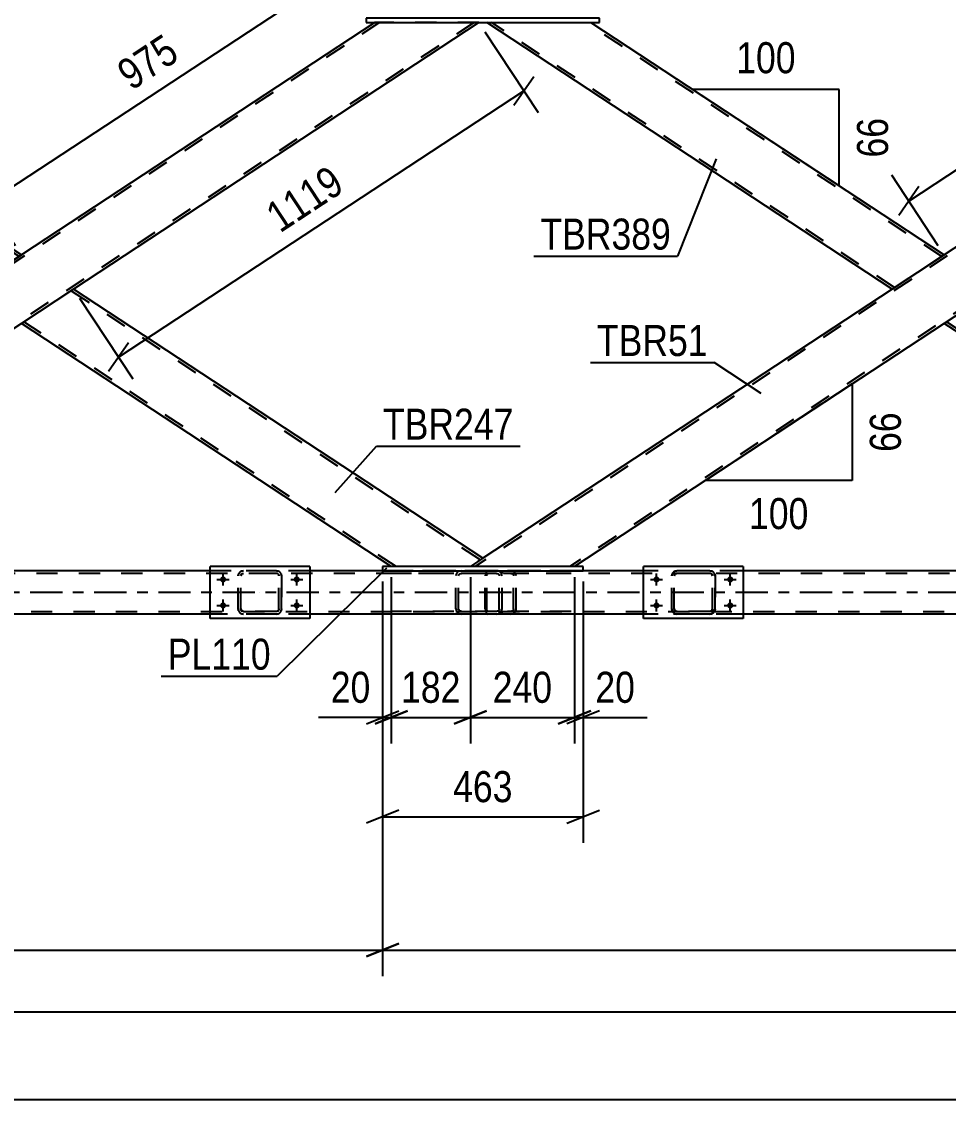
# Model space of a CAD drawing. Header units: millimetres. Extents: x -853 to 336, y -866 to -25.
# Drawn here: x -389.5 to -304, y -183.7 to -84.2 of the extents above; entities that cross this region are included whole.
import ezdxf

# ---------------------------------------------------------------- set-up
doc = ezdxf.new("R2010")
doc.units = ezdxf.units.MM
doc.linetypes.add('DXK_LINE_DOT2', pattern=[3.9198, 1.9599, -1.9599])
doc.linetypes.add('DXK_LINE_DOT3', pattern=[5.9187, 2.979, -0.9799, 0.9799, -0.9799])
doc.styles.add('Arial Narrow', font='ARIALN.TTF', dxfattribs={"height": 0.2})

# ---------------------------------------------------------------- blocks, each defined once
blk = doc.blocks.new('Part-570393679-2664 - 2533')
at = {"color": 7, "linetype": 'DXK_LINE_DOT2'}
for p, q in [((-271.363, -84.285), (-347.678, -134.484)), ((-262.628, -84.285), (-338.944, -134.484)), ((-304.394, -105.725), (-309.198, -108.885)), ((-299.59, -108.885), (-304.394, -112.045)), ((-346.961, -133.725), (-348.115, -134.484)), ((-338.507, -134.484), (-348.115, -134.484))]:
    blk.add_line(p, q, dxfattribs=at)
at = {"color": 2, "linetype": 'Continuous'}
for p, q in [((-271.799, -84.285), (-304.394, -105.725)), ((-309.198, -108.885), (-346.961, -133.725)), ((-304.394, -112.045), (-338.507, -134.484))]:
    blk.add_line(p, q, dxfattribs=at)
blk = doc.blocks.new('Part-570393679-2711 - 2533')
at = {"color": 7, "linetype": 'DXK_LINE_DOT2'}
for p, q in [((-356.497, -84.285), (-432.813, -134.484)), ((-347.762, -84.285), (-424.078, -134.484)), ((-347.326, -84.285), (-356.934, -84.285)), ((-389.528, -105.725), (-394.332, -108.885)), ((-384.724, -108.885), (-389.528, -112.045))]:
    blk.add_line(p, q, dxfattribs=at)
at = {"color": 2, "linetype": 'Continuous'}
for p, q in [((-356.934, -84.285), (-389.528, -105.725)), ((-347.326, -84.285), (-384.724, -108.885)), ((-389.528, -112.045), (-423.641, -134.484))]:
    blk.add_line(p, q, dxfattribs=at)
blk = doc.blocks.new('Part-570393679-2669 - 2533')
at = {"color": 2, "linetype": 'Continuous'}
for p, q in [((-299.59, -108.885), (-304.394, -112.045)), ((-261.826, -133.725), (-299.59, -108.885)), ((-270.28, -134.484), (-304.394, -112.045)), ((-261.86, -133.746), (-262.981, -134.484)), ((-261.826, -133.725), (-261.86, -133.746))]:
    blk.add_line(p, q, dxfattribs=at)
at = {"color": 7, "linetype": 'DXK_LINE_DOT2'}
for p, q in [((-299.808, -109.028), (-262.045, -133.868)), ((-304.175, -111.901), (-304.159, -111.89)), ((-269.843, -134.484), (-304.175, -111.901)), ((-262.045, -133.868), (-262.263, -134.012)), ((-261.826, -133.725), (-261.826, -133.725)), ((-262.981, -134.484), (-270.28, -134.484))]:
    blk.add_line(p, q, dxfattribs=at)
blk = doc.blocks.new('Part-570393679-3005 - 2533')
at = {"color": 2, "linetype": 'Continuous'}
for p, q in [((-322.936, -134.484), (-332.136, -134.484)), ((-332.136, -139.284), (-332.136, -134.484)), ((-322.936, -134.484), (-322.936, -139.284)), ((-322.936, -139.284), (-332.136, -139.284))]:
    blk.add_line(p, q, dxfattribs=at)
blk = doc.blocks.new('Part-570393679-2654 - 2533')
at = {"color": 2, "linetype": 'Continuous'}
for p, q in [((-309.198, -108.885), (-346.596, -84.285)), ((-336.988, -84.285), (-304.394, -105.725)), ((-304.521, -105.809), (-309.198, -108.885)), ((-304.427, -105.747), (-304.521, -105.809)), ((-304.394, -105.725), (-304.427, -105.747))]:
    blk.add_line(p, q, dxfattribs=at)
at = {"color": 7, "linetype": 'DXK_LINE_DOT2'}
for p, q in [((-346.596, -84.285), (-336.988, -84.285)), ((-308.979, -108.741), (-346.159, -84.285)), ((-304.612, -105.868), (-337.425, -84.285)), ((-304.629, -105.879), (-304.663, -105.902)), ((-304.394, -105.725), (-304.394, -105.725))]:
    blk.add_line(p, q, dxfattribs=at)
blk = doc.blocks.new('Part-570393679-2676 - 2533')
at = {"color": 2, "linetype": 'Continuous'}
for p, q in [((-384.724, -108.885), (-389.528, -112.045)), ((-346.961, -133.725), (-384.724, -108.885)), ((-355.414, -134.484), (-389.528, -112.045)), ((-346.994, -133.746), (-348.115, -134.484)), ((-346.961, -133.725), (-346.994, -133.746))]:
    blk.add_line(p, q, dxfattribs=at)
at = {"color": 7, "linetype": 'DXK_LINE_DOT2'}
for p, q in [((-384.942, -109.028), (-347.179, -133.868)), ((-389.309, -111.901), (-389.293, -111.89)), ((-354.977, -134.484), (-389.309, -111.901)), ((-347.179, -133.868), (-347.397, -134.012)), ((-346.961, -133.725), (-346.961, -133.725)), ((-348.115, -134.484), (-355.414, -134.484))]:
    blk.add_line(p, q, dxfattribs=at)
blk = doc.blocks.new('Part-570393679-2786 - 2533')
at = {"color": 7, "linetype": 'DXK_LINE_DOT2'}
for p, q in [((-154.936, -135.124), (-808.076, -135.124)), ((-185.946, -134.884), (-780.17, -134.884)), ((-362.936, -134.884), (-372.136, -134.884)), ((-337.707, -134.884), (-356.214, -134.884)), ((-322.936, -134.884), (-332.136, -134.884)), ((-808.076, -138.644), (-154.936, -138.644)), ((-154.936, -138.884), (-772.136, -138.884)), ((-362.936, -138.884), (-372.136, -138.884)), ((-322.936, -138.884), (-332.136, -138.884))]:
    blk.add_line(p, q, dxfattribs=at)
at = {"color": 2, "linetype": 'Continuous'}
for p, q in [((-372.136, -134.884), (-402.936, -134.884)), ((-356.214, -134.884), (-362.936, -134.884)), ((-332.136, -134.884), (-337.707, -134.884)), ((-292.136, -134.884), (-322.936, -134.884)), ((-372.136, -138.884), (-402.936, -138.884)), ((-332.136, -138.884), (-362.936, -138.884)), ((-292.136, -138.884), (-322.936, -138.884))]:
    blk.add_line(p, q, dxfattribs=at)
at = {"color": 7, "linetype": 'DXK_LINE_DOT3'}
blk.add_line((-154.936, -136.884), (-808.076, -136.884), dxfattribs=at)
blk = doc.blocks.new('Part-570393679-2934 - 2533')
at = {"color": 7, "linetype": 'DXK_LINE_DOT2'}
for p, q in [((-345.706, -134.884), (-355.449, -134.884)), ((-345.706, -135.124), (-355.449, -135.124)), ((-349.416, -135.194), (-349.452, -135.364)), ((-349.413, -135.18), (-349.416, -135.194)), ((-349.197, -135.364), (-349.177, -135.272)), ((-349.177, -135.272), (-349.122, -135.194)), ((-348.941, -134.884), (-349.137, -134.92)), ((-349.122, -135.194), (-349.039, -135.142)), ((-349.039, -135.142), (-348.941, -135.124)), ((-345.511, -134.92), (-345.706, -134.884)), ((-345.706, -135.124), (-345.608, -135.142)), ((-345.608, -135.142), (-345.526, -135.194)), ((-345.526, -135.194), (-345.47, -135.272)), ((-345.47, -135.272), (-345.451, -135.364)), ((-345.231, -135.194), (-345.234, -135.18)), ((-345.195, -135.364), (-345.231, -135.194)), ((-349.452, -138.404), (-349.452, -135.364)), ((-349.197, -138.404), (-349.197, -135.364)), ((-345.451, -138.404), (-345.451, -135.364)), ((-345.195, -138.404), (-345.195, -135.364)), ((-345.706, -138.644), (-355.449, -138.644)), ((-345.706, -138.884), (-355.449, -138.884)), ((-349.452, -138.404), (-349.433, -138.496)), ((-349.433, -138.496), (-349.413, -138.588)), ((-349.177, -138.496), (-349.197, -138.404)), ((-349.122, -138.574), (-349.177, -138.496)), ((-349.137, -138.847), (-348.941, -138.884)), ((-349.039, -138.626), (-349.122, -138.574)), ((-348.941, -138.644), (-349.039, -138.626)), ((-345.608, -138.626), (-345.706, -138.644)), ((-345.706, -138.884), (-345.511, -138.847)), ((-345.526, -138.574), (-345.608, -138.626)), ((-345.47, -138.496), (-345.526, -138.574)), ((-345.451, -138.404), (-345.47, -138.496)), ((-345.234, -138.588), (-345.215, -138.496)), ((-345.215, -138.496), (-345.195, -138.404))]:
    blk.add_line(p, q, dxfattribs=at)
for centre, start, end in [((-348.961, -135.385), 110.75832, 155.68004), ((-345.687, -135.385), 24.31996, 69.24168), ((-348.961, -138.383), 204.31996, 249.24168), ((-345.687, -138.383), 290.75832, 335.68004)]:
    blk.add_arc(centre, 0.496, start, end, dxfattribs=at)
blk = doc.blocks.new('Part-570393679-2831 - 2533')
at = {"color": 2, "linetype": 'Continuous'}
for p, q in [((-356.214, -134.484), (-356.214, -134.884)), ((-337.707, -134.484), (-356.214, -134.484)), ((-356.214, -134.884), (-337.707, -134.884)), ((-337.707, -134.884), (-337.707, -134.484))]:
    blk.add_line(p, q, dxfattribs=at)
blk = doc.blocks.new('Part-570393679-2855 - 2533')
at = {"color": 2, "linetype": 'Continuous'}
for p, q in [((-394.332, -108.885), (-431.73, -84.285)), ((-422.122, -84.285), (-389.528, -105.725)), ((-389.656, -105.809), (-394.332, -108.885)), ((-389.561, -105.747), (-389.656, -105.809)), ((-389.528, -105.725), (-389.561, -105.747))]:
    blk.add_line(p, q, dxfattribs=at)
at = {"color": 7, "linetype": 'DXK_LINE_DOT2'}
for p, q in [((-431.73, -84.285), (-422.122, -84.285)), ((-394.113, -108.741), (-431.293, -84.285)), ((-389.746, -105.868), (-422.559, -84.285)), ((-389.763, -105.879), (-389.797, -105.902)), ((-389.528, -105.725), (-389.528, -105.725))]:
    blk.add_line(p, q, dxfattribs=at)
blk = doc.blocks.new('Part-570393679-2944 - 2533')
at = {"color": 2, "linetype": 'Continuous'}
for p, q in [((-357.734, -83.885), (-357.734, -84.285)), ((-336.188, -83.885), (-357.734, -83.885)), ((-357.734, -84.285), (-336.188, -84.285)), ((-336.188, -84.285), (-336.188, -83.885))]:
    blk.add_line(p, q, dxfattribs=at)
blk = doc.blocks.new('Part-570393679-3004 - 2533')
at = {"color": 7, "linetype": 'DXK_LINE_DOT2'}
for p, q in [((-329.536, -135.364), (-329.5, -135.18)), ((-329.5, -135.18), (-329.536, -135.364)), ((-329.296, -135.364), (-329.278, -135.272)), ((-329.278, -135.272), (-329.296, -135.364)), ((-329.278, -135.272), (-329.226, -135.194)), ((-329.226, -135.194), (-329.278, -135.272)), ((-329.24, -134.92), (-329.056, -134.884)), ((-329.056, -134.884), (-329.24, -134.92)), ((-329.226, -135.194), (-329.148, -135.142)), ((-329.148, -135.142), (-329.226, -135.194)), ((-329.148, -135.142), (-329.056, -135.124)), ((-326.016, -134.884), (-329.056, -134.884)), ((-326.016, -135.124), (-329.056, -135.124)), ((-326.016, -134.884), (-325.833, -134.92)), ((-325.833, -134.92), (-326.016, -134.884)), ((-325.924, -135.142), (-326.016, -135.124)), ((-325.924, -135.142), (-325.847, -135.194)), ((-325.847, -135.194), (-325.924, -135.142)), ((-325.847, -135.194), (-325.795, -135.272)), ((-325.795, -135.272), (-325.847, -135.194)), ((-325.795, -135.272), (-325.776, -135.364)), ((-325.776, -135.364), (-325.795, -135.272)), ((-325.573, -135.18), (-325.536, -135.364)), ((-325.536, -135.364), (-325.573, -135.18)), ((-329.536, -138.404), (-329.536, -135.364)), ((-329.536, -135.364), (-329.536, -135.364)), ((-329.536, -138.404), (-329.536, -135.364)), ((-329.296, -138.404), (-329.296, -135.364)), ((-329.296, -135.364), (-329.296, -135.364)), ((-329.296, -138.404), (-329.296, -135.364)), ((-325.776, -138.404), (-325.776, -135.364)), ((-325.776, -135.364), (-325.776, -135.364)), ((-325.776, -138.404), (-325.776, -135.364)), ((-325.536, -138.404), (-325.536, -135.364)), ((-325.536, -135.364), (-325.536, -135.364)), ((-325.536, -135.364), (-325.536, -138.404)), ((-329.536, -138.404), (-329.536, -138.404)), ((-329.5, -138.588), (-329.536, -138.404)), ((-329.536, -138.404), (-329.5, -138.588)), ((-329.296, -138.404), (-329.296, -138.404)), ((-329.278, -138.496), (-329.296, -138.404)), ((-329.296, -138.404), (-329.278, -138.496)), ((-329.226, -138.574), (-329.278, -138.496)), ((-329.278, -138.496), (-329.226, -138.574)), ((-329.056, -138.884), (-329.24, -138.847)), ((-329.24, -138.847), (-329.056, -138.884)), ((-329.148, -138.626), (-329.226, -138.574)), ((-329.226, -138.574), (-329.148, -138.626)), ((-329.056, -138.644), (-329.148, -138.626)), ((-326.016, -138.644), (-329.056, -138.644)), ((-326.016, -138.884), (-329.056, -138.884)), ((-325.924, -138.626), (-326.016, -138.644)), ((-325.833, -138.847), (-326.016, -138.884)), ((-326.016, -138.884), (-325.833, -138.847)), ((-325.847, -138.574), (-325.924, -138.626)), ((-325.924, -138.626), (-325.847, -138.574)), ((-325.795, -138.496), (-325.847, -138.574)), ((-325.847, -138.574), (-325.795, -138.496)), ((-325.776, -138.404), (-325.795, -138.496)), ((-325.795, -138.496), (-325.776, -138.404)), ((-325.776, -138.404), (-325.776, -138.404)), ((-325.536, -138.404), (-325.573, -138.588)), ((-325.573, -138.588), (-325.536, -138.404)), ((-325.536, -138.404), (-325.536, -138.404))]:
    blk.add_line(p, q, dxfattribs=at)
at = {"color": 7, "linetype": 'DXK_LINE_DOT3'}
blk.add_line((-327.536, -136.884), (-327.536, -136.884), dxfattribs=at)
at = {"color": 7, "linetype": 'DXK_LINE_DOT2'}
for centre, start, end in [((-329.056, -135.364), 112.5, 157.5), ((-329.056, -135.364), 112.5, 157.5), ((-326.016, -135.364), 22.5, 67.5), ((-326.016, -135.364), 22.5, 67.5), ((-329.056, -138.404), 202.5, 247.5), ((-329.056, -138.404), 202.5, 247.5), ((-326.016, -138.404), 292.5, 337.5), ((-326.016, -138.404), 292.5, 337.5)]:
    blk.add_arc(centre, 0.48, start, end, dxfattribs=at)
blk = doc.blocks.new('Part-570393679-3033 - 2533')
at = {"color": 7, "linetype": 'DXK_LINE_DOT2'}
for p, q in [((-346.722, -135.18), (-346.742, -135.364)), ((-346.663, -135.024), (-346.722, -135.18)), ((-346.575, -134.92), (-346.663, -135.024)), ((-346.607, -135.364), (-346.597, -135.272)), ((-346.597, -135.272), (-346.567, -135.194)), ((-346.472, -134.884), (-346.575, -134.92)), ((-346.567, -135.194), (-346.523, -135.142)), ((-346.523, -135.142), (-346.472, -135.124)), ((-338.807, -134.884), (-346.472, -134.884)), ((-338.807, -135.124), (-346.472, -135.124)), ((-345.195, -134.884), (-345.195, -135.124)), ((-344.188, -134.92), (-344.38, -134.884)), ((-344.38, -135.124), (-344.284, -135.142)), ((-344.284, -135.142), (-344.203, -135.194)), ((-344.203, -135.194), (-344.148, -135.272)), ((-344.148, -135.272), (-344.129, -135.364)), ((-343.913, -135.194), (-343.916, -135.18)), ((-343.878, -135.364), (-343.913, -135.194)), ((-346.742, -138.404), (-346.742, -135.364)), ((-346.607, -138.404), (-346.607, -135.364)), ((-344.129, -138.404), (-344.129, -135.364)), ((-343.878, -138.404), (-343.878, -135.364)), ((-346.742, -138.404), (-346.722, -138.588)), ((-346.722, -138.588), (-346.663, -138.743)), ((-346.663, -138.743), (-346.575, -138.847)), ((-346.597, -138.496), (-346.607, -138.404)), ((-346.567, -138.574), (-346.597, -138.496)), ((-346.575, -138.847), (-346.472, -138.884)), ((-346.523, -138.626), (-346.567, -138.574)), ((-346.472, -138.644), (-346.523, -138.626)), ((-338.807, -138.644), (-346.472, -138.644)), ((-338.807, -138.884), (-346.472, -138.884)), ((-345.195, -138.884), (-345.195, -138.644)), ((-344.284, -138.626), (-344.38, -138.644)), ((-344.38, -138.884), (-344.188, -138.847)), ((-344.203, -138.574), (-344.284, -138.626)), ((-344.148, -138.496), (-344.203, -138.574)), ((-344.129, -138.404), (-344.148, -138.496)), ((-343.916, -138.588), (-343.897, -138.496)), ((-343.897, -138.496), (-343.878, -138.404))]:
    blk.add_line(p, q, dxfattribs=at)
for centre, start, end in [((-344.366, -135.379), 23.84941, 68.8059), ((-344.366, -138.389), 291.1941, 336.15059)]:
    blk.add_arc(centre, 0.492, start, end, dxfattribs=at)
blk = doc.blocks.new('Part-570393679-3038 - 2533')
at = {"color": 7, "linetype": 'DXK_LINE_DOT2'}
for p, q in [((-369.536, -135.364), (-369.5, -135.18)), ((-369.5, -135.18), (-369.536, -135.364)), ((-369.296, -135.364), (-369.278, -135.272)), ((-369.278, -135.272), (-369.296, -135.364)), ((-369.278, -135.272), (-369.226, -135.194)), ((-369.226, -135.194), (-369.278, -135.272)), ((-369.24, -134.92), (-369.056, -134.884)), ((-369.056, -134.884), (-369.24, -134.92)), ((-369.226, -135.194), (-369.148, -135.142)), ((-369.148, -135.142), (-369.226, -135.194)), ((-369.148, -135.142), (-369.056, -135.124)), ((-366.016, -134.884), (-369.056, -134.884)), ((-366.016, -135.124), (-369.056, -135.124)), ((-366.016, -134.884), (-365.833, -134.92)), ((-365.833, -134.92), (-366.016, -134.884)), ((-365.924, -135.142), (-366.016, -135.124)), ((-365.924, -135.142), (-365.847, -135.194)), ((-365.847, -135.194), (-365.924, -135.142)), ((-365.847, -135.194), (-365.795, -135.272)), ((-365.795, -135.272), (-365.847, -135.194)), ((-365.795, -135.272), (-365.776, -135.364)), ((-365.776, -135.364), (-365.795, -135.272)), ((-365.573, -135.18), (-365.536, -135.364)), ((-365.536, -135.364), (-365.573, -135.18)), ((-369.536, -138.404), (-369.536, -135.364)), ((-369.536, -135.364), (-369.536, -135.364)), ((-369.536, -138.404), (-369.536, -135.364)), ((-369.296, -138.404), (-369.296, -135.364)), ((-369.296, -135.364), (-369.296, -135.364)), ((-369.296, -138.404), (-369.296, -135.364)), ((-365.776, -138.404), (-365.776, -135.364)), ((-365.776, -135.364), (-365.776, -135.364)), ((-365.776, -138.404), (-365.776, -135.364)), ((-365.536, -138.404), (-365.536, -135.364)), ((-365.536, -135.364), (-365.536, -135.364)), ((-365.536, -135.364), (-365.536, -138.404)), ((-369.536, -138.404), (-369.536, -138.404)), ((-369.5, -138.588), (-369.536, -138.404)), ((-369.536, -138.404), (-369.5, -138.588)), ((-369.296, -138.404), (-369.296, -138.404)), ((-369.278, -138.496), (-369.296, -138.404)), ((-369.296, -138.404), (-369.278, -138.496)), ((-369.226, -138.574), (-369.278, -138.496)), ((-369.278, -138.496), (-369.226, -138.574)), ((-369.056, -138.884), (-369.24, -138.847)), ((-369.24, -138.847), (-369.056, -138.884)), ((-369.148, -138.626), (-369.226, -138.574)), ((-369.226, -138.574), (-369.148, -138.626)), ((-369.056, -138.644), (-369.148, -138.626)), ((-366.016, -138.644), (-369.056, -138.644)), ((-366.016, -138.884), (-369.056, -138.884)), ((-365.924, -138.626), (-366.016, -138.644)), ((-365.833, -138.847), (-366.016, -138.884)), ((-366.016, -138.884), (-365.833, -138.847)), ((-365.847, -138.574), (-365.924, -138.626)), ((-365.924, -138.626), (-365.847, -138.574)), ((-365.795, -138.496), (-365.847, -138.574)), ((-365.847, -138.574), (-365.795, -138.496)), ((-365.776, -138.404), (-365.795, -138.496)), ((-365.795, -138.496), (-365.776, -138.404)), ((-365.776, -138.404), (-365.776, -138.404)), ((-365.536, -138.404), (-365.573, -138.588)), ((-365.573, -138.588), (-365.536, -138.404)), ((-365.536, -138.404), (-365.536, -138.404))]:
    blk.add_line(p, q, dxfattribs=at)
at = {"color": 7, "linetype": 'DXK_LINE_DOT3'}
blk.add_line((-367.536, -136.884), (-367.536, -136.884), dxfattribs=at)
at = {"color": 7, "linetype": 'DXK_LINE_DOT2'}
for centre, start, end in [((-369.056, -135.364), 112.5, 157.5), ((-369.056, -135.364), 112.5, 157.5), ((-366.016, -135.364), 22.5, 67.5), ((-366.016, -135.364), 22.5, 67.5), ((-369.056, -138.404), 202.5, 247.5), ((-369.056, -138.404), 202.5, 247.5), ((-366.016, -138.404), 292.5, 337.5), ((-366.016, -138.404), 292.5, 337.5)]:
    blk.add_arc(centre, 0.48, start, end, dxfattribs=at)
blk = doc.blocks.new('Part-570393679-3039 - 2533')
at = {"color": 2, "linetype": 'Continuous'}
for p, q in [((-362.936, -134.484), (-372.136, -134.484)), ((-372.136, -139.284), (-372.136, -134.484)), ((-362.936, -134.484), (-362.936, -139.284)), ((-362.936, -139.284), (-372.136, -139.284))]:
    blk.add_line(p, q, dxfattribs=at)
blk = doc.blocks.new('Bolt-570393679-3093 - 2533')
at = {"linetype": 'Continuous'}
for points in [[(-370.936, -135.404, -1), (-370.936, -135.964, -1)], [(-364.136, -135.404, -1), (-364.136, -135.964, -1)], [(-370.936, -137.804, -1), (-370.936, -138.364, -1)], [(-364.136, -137.804, -1), (-364.136, -138.364, -1)]]:
    blk.add_hatch(color=1, dxfattribs=at).paths.add_polyline_path(points)
at = {"color": 1, "linetype": 'Continuous'}
for p, q in [((-370.936, -136.244), (-370.936, -135.124)), ((-364.136, -136.244), (-364.136, -135.124)), ((-371.496, -135.684), (-370.376, -135.684)), ((-364.696, -135.684), (-363.576, -135.684)), ((-371.496, -138.084), (-370.376, -138.084)), ((-370.936, -138.644), (-370.936, -137.524)), ((-364.696, -138.084), (-363.576, -138.084)), ((-364.136, -138.644), (-364.136, -137.524))]:
    blk.add_line(p, q, dxfattribs=at)
blk = doc.blocks.new('Bolt-570393679-3146 - 2533')
at = {"linetype": 'Continuous'}
for points in [[(-330.936, -135.404, -1), (-330.936, -135.964, -1)], [(-324.136, -135.404, -1), (-324.136, -135.964, -1)], [(-330.936, -137.804, -1), (-330.936, -138.364, -1)], [(-324.136, -137.804, -1), (-324.136, -138.364, -1)]]:
    blk.add_hatch(color=1, dxfattribs=at).paths.add_polyline_path(points)
at = {"color": 1, "linetype": 'Continuous'}
for p, q in [((-330.936, -136.244), (-330.936, -135.124)), ((-324.136, -136.244), (-324.136, -135.124)), ((-331.496, -135.684), (-330.376, -135.684)), ((-324.696, -135.684), (-323.576, -135.684)), ((-331.496, -138.084), (-330.376, -138.084)), ((-330.936, -138.644), (-330.936, -137.524)), ((-324.696, -138.084), (-323.576, -138.084)), ((-324.136, -138.644), (-324.136, -137.524))]:
    blk.add_line(p, q, dxfattribs=at)
blk = doc.blocks.new('StraightDimension-570393679-4407 - 2533')
at = {"color": 7, "linetype": 'Continuous'}
for p, q in [((-338.507, -135.484), (-338.507, -150.819)), ((-337.707, -135.884), (-337.707, -150.819)), ((-340.007, -149.019), (-337.007, -147.819)), ((-336.207, -147.819), (-339.207, -149.019)), ((-338.507, -148.419), (-337.707, -148.419)), ((-337.707, -148.419), (-331.801, -148.419)), ((-337.707, -148.419), (-331.801, -148.419))]:
    blk.add_line(p, q, dxfattribs=at)
at = {"color": 0}
blk.add_wipeout([(-332.326, -147.669), (-332.326, -143.469), (-337.182, -143.469), (-337.182, -147.669)], dxfattribs=at)
at = {"color": 3, "style": 'Arial Narrow'}
blk.add_text('20', height=2.8633, dxfattribs=at).set_placement((-336.582, -147.069))
blk = doc.blocks.new('StraightDimension-570393679-4383 - 2533')
at = {"color": 7, "linetype": 'Continuous'}
for p, q in [((-356.214, -135.884), (-356.214, -150.819)), ((-355.414, -135.484), (-355.414, -150.819)), ((-357.714, -149.019), (-354.714, -147.819)), ((-353.914, -147.819), (-356.914, -149.019)), ((-356.214, -148.419), (-362.12, -148.419)), ((-356.214, -148.419), (-362.12, -148.419)), ((-356.214, -148.419), (-355.414, -148.419))]:
    blk.add_line(p, q, dxfattribs=at)
at = {"color": 0}
blk.add_wipeout([(-356.739, -147.669), (-356.739, -143.469), (-361.595, -143.469), (-361.595, -147.669)], dxfattribs=at)
at = {"color": 3, "style": 'Arial Narrow'}
blk.add_text('20', height=2.8633, dxfattribs=at).set_placement((-360.995, -147.069))
blk = doc.blocks.new('StraightDimension-570393679-3208 - 2533')
at = {"color": 7, "linetype": 'Continuous'}
for p, q in [((-356.214, -135.884), (-356.214, -159.99)), ((-337.707, -135.884), (-337.707, -159.99)), ((-354.714, -156.99), (-357.714, -158.19)), ((-339.207, -158.19), (-336.207, -156.99)), ((-356.214, -157.59), (-337.707, -157.59))]:
    blk.add_line(p, q, dxfattribs=at)
at = {"color": 0}
blk.add_wipeout([(-343.619, -156.84), (-343.619, -152.64), (-350.303, -152.64), (-350.303, -156.84)], dxfattribs=at)
at = {"color": 3, "style": 'Arial Narrow'}
blk.add_text('463', height=2.8633, dxfattribs=at).set_placement((-349.703, -156.24))
blk = doc.blocks.new('StraightDimension-570393679-3907 - 2533')
at = {"color": 7, "linetype": 'Continuous'}
for p, q in [((-356.214, -135.884), (-356.214, -172.302)), ((-441.348, -169.902), (-356.214, -169.902)), ((-357.714, -170.502), (-354.714, -169.302))]:
    blk.add_line(p, q, dxfattribs=at)
blk = doc.blocks.new('StraightDimension-570393679-3278 - 2533')
at = {"color": 7, "linetype": 'Continuous'}
for p, q in [((-357.483, -83.449), (-361.638, -77.133)), ((-360.995, -80.84), (-359.148, -78.189)), ((-392.666, -100.954), (-360.072, -79.514)), ((-390.077, -104.889), (-394.232, -98.573)), ((-391.742, -99.628), (-393.589, -102.28))]:
    blk.add_line(p, q, dxfattribs=at)
at = {"color": 0}
blk.add_wipeout([(-373.989, -87.771), (-376.297, -84.262), (-381.881, -87.935), (-379.573, -91.444)], dxfattribs=at)
at = {"color": 3, "style": 'Arial Narrow'}
blk.add_text('975', height=2.8633, rotation=33.33468, dxfattribs=at).set_placement((-379.402, -90.613))
blk = doc.blocks.new('StraightDimension-570393679-3936 - 2533')
at = {"color": 7, "linetype": 'Continuous'}
blk.add_line((-808.716, -183.685), (-114.87, -183.685), dxfattribs=at)
blk = doc.blocks.new('StraightDimension-570393679-4016 - 2533')
at = {"color": 7, "linetype": 'Continuous'}
blk.add_line((-808.076, -175.587), (-115.51, -175.587), dxfattribs=at)
blk = doc.blocks.new('StraightDimension-570393679-4179 - 2533')
at = {"color": 7, "linetype": 'Continuous'}
for p, q in [((-272.349, -83.449), (-276.637, -76.931)), ((-275.994, -80.638), (-274.147, -77.986)), ((-307.665, -100.752), (-275.07, -79.312)), ((-304.943, -104.889), (-309.231, -98.371)), ((-306.741, -99.426), (-308.588, -102.078))]:
    blk.add_line(p, q, dxfattribs=at)
at = {"color": 0}
blk.add_wipeout([(-288.987, -87.569), (-291.295, -84.06), (-296.88, -87.733), (-294.572, -91.242)], dxfattribs=at)
at = {"color": 3, "style": 'Arial Narrow'}
blk.add_text('975', height=2.8633, rotation=33.33468, dxfattribs=at).set_placement((-294.4, -90.411))
blk = doc.blocks.new('StraightDimension-570393679-4391 - 2533')
at = {"color": 7, "linetype": 'Continuous'}
for p, q in [((-355.414, -135.484), (-355.414, -150.819)), ((-348.115, -135.484), (-348.115, -150.819)), ((-356.914, -149.019), (-353.914, -147.819)), ((-346.615, -147.819), (-349.615, -149.019)), ((-355.414, -148.419), (-348.115, -148.419))]:
    blk.add_line(p, q, dxfattribs=at)
at = {"color": 0}
blk.add_wipeout([(-348.422, -147.669), (-348.422, -143.469), (-355.107, -143.469), (-355.107, -147.669)], dxfattribs=at)
at = {"color": 3, "style": 'Arial Narrow'}
blk.add_text('182', height=2.8633, dxfattribs=at).set_placement((-354.507, -147.069))
blk = doc.blocks.new('StraightDimension-570393679-4099 - 2533')
at = {"color": 7, "linetype": 'Continuous'}
for p, q in [((-346.776, -85.12), (-341.87, -92.58)), ((-344.112, -91.9), (-342.265, -89.249)), ((-380.587, -115.174), (-343.188, -90.575)), ((-384.174, -109.72), (-379.268, -117.179)), ((-379.663, -113.849), (-381.51, -116.5))]:
    blk.add_line(p, q, dxfattribs=at)
at = {"color": 0}
blk.add_wipeout([(-358.744, -99.909), (-361.052, -96.4), (-368.164, -101.078), (-365.856, -104.587)], dxfattribs=at)
at = {"color": 3, "style": 'Arial Narrow'}
blk.add_text('1119', height=2.8633, rotation=33.33468, dxfattribs=at).set_placement((-365.684, -103.756))
blk = doc.blocks.new('StraightDimension-570393679-4399 - 2533')
at = {"color": 7, "linetype": 'Continuous'}
for p, q in [((-348.115, -135.484), (-348.115, -150.819)), ((-338.507, -135.484), (-338.507, -150.819)), ((-349.615, -149.019), (-346.615, -147.819)), ((-337.007, -147.819), (-340.007, -149.019)), ((-348.115, -148.419), (-338.507, -148.419))]:
    blk.add_line(p, q, dxfattribs=at)
at = {"color": 0}
blk.add_wipeout([(-339.969, -147.669), (-339.969, -143.469), (-346.653, -143.469), (-346.653, -147.669)], dxfattribs=at)
at = {"color": 3, "style": 'Arial Narrow'}
blk.add_text('240', height=2.8633, dxfattribs=at).set_placement((-346.053, -147.069))
blk = doc.blocks.new('StraightDimension-570393679-3917 - 2533')
at = {"color": 7, "linetype": 'Continuous'}
for p, q in [((-356.214, -135.884), (-356.214, -172.302)), ((-354.714, -169.302), (-357.714, -170.502)), ((-356.214, -169.902), (-185.946, -169.902))]:
    blk.add_line(p, q, dxfattribs=at)
blk = doc.blocks.new('AngleDimension-570393679-25173 - 2533')
at = {"color": 7, "linetype": 'Continuous'}
for p, q in [((-328.531, -89.848), (-327.607, -90.455)), ((-314.073, -90.455), (-327.607, -90.455)), ((-314.073, -99.358), (-327.607, -90.455)), ((-314.073, -99.358), (-314.073, -90.455))]:
    blk.add_line(p, q, dxfattribs=at)
at = {"color": 0}
for points in [[(-317.498, -89.555), (-317.498, -85.355), (-324.182, -85.355), (-324.182, -89.555)], [(-308.973, -92.478), (-313.173, -92.478), (-313.173, -97.335), (-308.973, -97.335)]]:
    blk.add_wipeout(points, dxfattribs=at)
at = {"color": 3, "style": 'Arial Narrow'}
blk.add_text('100', height=2.8633, dxfattribs=at).set_placement((-323.582, -88.955))
blk.add_text('66', height=2.8633, rotation=90.00021, dxfattribs=at).set_placement((-309.573, -96.735))
blk = doc.blocks.new('AngleDimension-570393679-25175 - 2533')
at = {"color": 7, "linetype": 'Continuous'}
for p, q in [((-312.89, -117.633), (-326.424, -126.536)), ((-312.89, -117.633), (-312.89, -126.536)), ((-315.792, -119.542), (-326.424, -126.536)), ((-312.89, -126.536), (-326.424, -126.536))]:
    blk.add_line(p, q, dxfattribs=at)
at = {"color": 0}
for points in [[(-307.79, -119.656), (-311.99, -119.656), (-311.99, -124.513), (-307.79, -124.513)], [(-316.315, -131.636), (-316.315, -127.436), (-322.999, -127.436), (-322.999, -131.636)]]:
    blk.add_wipeout(points, dxfattribs=at)
at = {"color": 3, "style": 'Arial Narrow'}
blk.add_text('66', height=2.8633, rotation=90.00021, dxfattribs=at).set_placement((-308.39, -123.913))
blk.add_text('100', height=2.8633, dxfattribs=at).set_placement((-322.399, -131.036))
blk = doc.blocks.new('Mark-570393679-2660 - 2533')
at = {"color": 30, "linetype": 'Continuous'}
for p in [(-337.035, -115.662), (-321.281, -118.521)]:
    blk.add_line(p, (-325.607, -115.662), dxfattribs=at)
at = {"color": 0}
blk.add_wipeout([(-326.207, -115.062), (-326.207, -112.062), (-336.435, -112.062), (-336.435, -115.062)], dxfattribs=at)
blk.add_wipeout([(-326.207, -115.062), (-326.207, -112.062), (-336.435, -112.062), (-336.435, -115.062)], dxfattribs=at)
at = {"color": 3, "style": 'Arial Narrow'}
blk.add_text('TBR51', height=2.8633, dxfattribs=at).set_placement((-336.435, -115.062))
blk = doc.blocks.new('Mark-570393679-2650 - 2533')
at = {"color": 30, "linetype": 'Continuous'}
for p in [(-325.437, -96.866), (-342.251, -105.84)]:
    blk.add_line(p, (-328.995, -105.84), dxfattribs=at)
at = {"color": 0}
blk.add_wipeout([(-329.595, -105.24), (-329.595, -102.24), (-341.651, -102.24), (-341.651, -105.24)], dxfattribs=at)
blk.add_wipeout([(-329.595, -105.24), (-329.595, -102.24), (-341.651, -102.24), (-341.651, -105.24)], dxfattribs=at)
at = {"color": 3, "style": 'Arial Narrow'}
blk.add_text('TBR389', height=2.8633, dxfattribs=at).set_placement((-341.651, -105.24))
blk = doc.blocks.new('Mark-570393679-2672 - 2533')
at = {"color": 30, "linetype": 'Continuous'}
for p, q in [((-360.592, -127.672), (-356.779, -123.384)), ((-356.779, -123.384), (-343.523, -123.384))]:
    blk.add_line(p, q, dxfattribs=at)
at = {"color": 0}
blk.add_wipeout([(-344.123, -122.784), (-344.123, -119.784), (-356.179, -119.784), (-356.179, -122.784)], dxfattribs=at)
blk.add_wipeout([(-344.123, -122.784), (-344.123, -119.784), (-356.179, -119.784), (-356.179, -122.784)], dxfattribs=at)
at = {"color": 3, "style": 'Arial Narrow'}
blk.add_text('TBR247', height=2.8633, dxfattribs=at).set_placement((-356.179, -122.784))
blk = doc.blocks.new('Mark-570393679-2827 - 2533')
at = {"color": 30, "linetype": 'Continuous'}
for p in [(-355.851, -134.644), (-376.633, -144.616)]:
    blk.add_line(p, (-365.929, -144.616), dxfattribs=at)
at = {"color": 0}
blk.add_wipeout([(-366.529, -144.016), (-366.529, -141.016), (-376.033, -141.016), (-376.033, -144.016)], dxfattribs=at)
blk.add_wipeout([(-366.529, -144.016), (-366.529, -141.016), (-376.033, -141.016), (-376.033, -144.016)], dxfattribs=at)
at = {"color": 3, "style": 'Arial Narrow'}
blk.add_text('PL110', height=2.8633, dxfattribs=at).set_placement((-376.033, -144.016))

msp = doc.modelspace()

# ---------------------------------------------------------------- block references
for name in ['Part-570393679-2711 - 2533', 'Part-570393679-2855 - 2533', 'Part-570393679-2944 - 2533', 'Part-570393679-2664 - 2533', 'Part-570393679-2654 - 2533', 'Part-570393679-2676 - 2533', 'Part-570393679-2669 - 2533', 'Part-570393679-2786 - 2533', 'Part-570393679-3039 - 2533', 'Bolt-570393679-3093 - 2533', 'Part-570393679-3038 - 2533', 'Part-570393679-2831 - 2533', 'Part-570393679-2934 - 2533', 'Part-570393679-3033 - 2533', 'Part-570393679-3005 - 2533', 'Bolt-570393679-3146 - 2533', 'Part-570393679-3004 - 2533']:
    msp.add_blockref(name, (0, 0))

# ---------------------------------------------------------------- next in the draw order: block references
for name in ['StraightDimension-570393679-3278 - 2533', 'StraightDimension-570393679-4179 - 2533', 'AngleDimension-570393679-25175 - 2533', 'Mark-570393679-2672 - 2533', 'StraightDimension-570393679-4383 - 2533', 'StraightDimension-570393679-4407 - 2533']:
    msp.add_blockref(name, (0, 0))

# ---------------------------------------------------------------- next in the draw order: block references
for name in ['StraightDimension-570393679-4099 - 2533', 'AngleDimension-570393679-25173 - 2533', 'Mark-570393679-2660 - 2533', 'StraightDimension-570393679-3208 - 2533']:
    msp.add_blockref(name, (0, 0))

# ---------------------------------------------------------------- next in the draw order: block references
for name in ['Mark-570393679-2650 - 2533', 'StraightDimension-570393679-3907 - 2533']:
    msp.add_blockref(name, (0, 0))

# ---------------------------------------------------------------- next in the draw order: block references
msp.add_blockref('StraightDimension-570393679-3936 - 2533', (0, 0))

# ---------------------------------------------------------------- next in the draw order: block references
msp.add_blockref('StraightDimension-570393679-4016 - 2533', (0, 0))

# ---------------------------------------------------------------- next in the draw order: block references
msp.add_blockref('StraightDimension-570393679-4391 - 2533', (0, 0))

# ---------------------------------------------------------------- next in the draw order: block references
msp.add_blockref('StraightDimension-570393679-4399 - 2533', (0, 0))

# ---------------------------------------------------------------- next in the draw order: block references
msp.add_blockref('StraightDimension-570393679-3917 - 2533', (0, 0))

# ---------------------------------------------------------------- next in the draw order: block references
msp.add_blockref('Mark-570393679-2827 - 2533', (0, 0))

doc.saveas('drawing.dxf')
